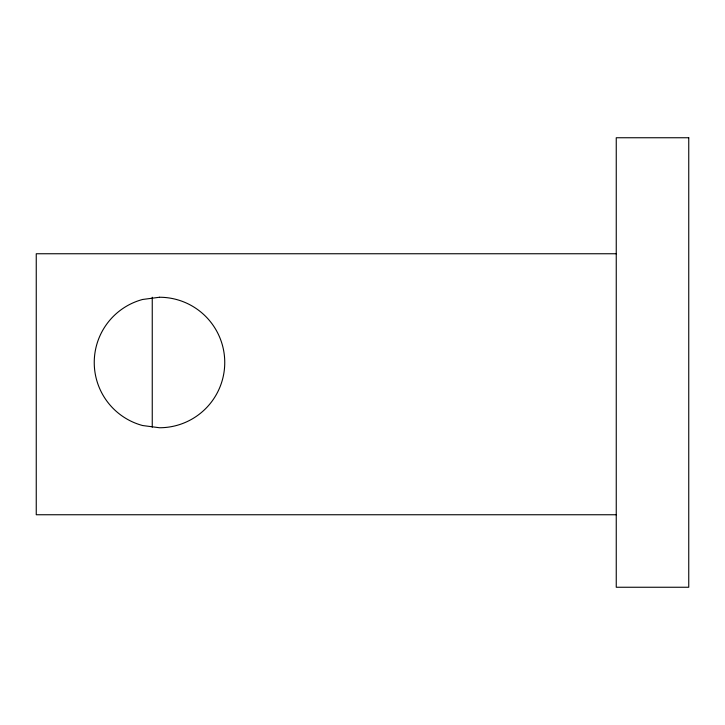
<?xml version="1.0" encoding="UTF-8"?>
<svg xmlns="http://www.w3.org/2000/svg" width="725" height="725" viewBox="0 0 725 725"><rect width="100%" height="100%" fill="white"/><g stroke="black" fill="none" stroke-linecap="round" stroke-linejoin="round"><path stroke-width="1.09" d="M616.25 253.75L36.25 253.75L36.25 514.75L616.25 514.75M152.25 297.25L152.25 427.188M159.5 297.25L142.617 299.47A65.25 65.25 0 0 0 142.617 425.53L159.5 427.75A65.25 65.25 0 0 0 224.75 362.5A65.25 65.25 0 0 0 159.5 297.25M688.75 137.75L616.25 137.75L616.25 587.25L688.75 587.25L688.75 137.75"/></g></svg>
